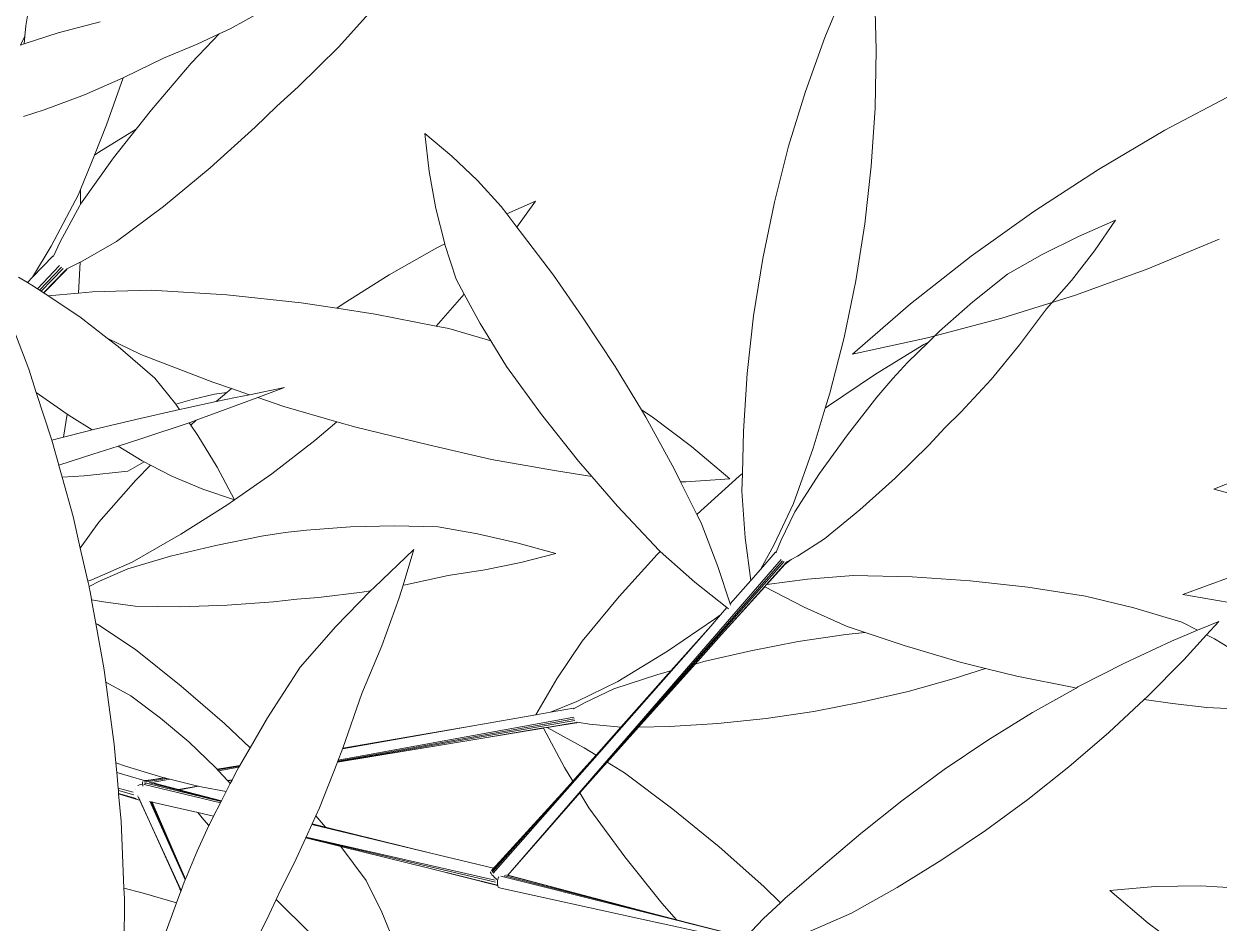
# Model space of a CAD drawing. Header units: millimetres. Extents: x 17 to 218440, y 21 to 53693.
# Drawn here: x 37985 to 38291.4, y 25549 to 25779.5 of the extents above; entities that cross this region are included whole.
import ezdxf

# ---------------------------------------------------------------- set-up
doc = ezdxf.new("R2010")
doc.units = ezdxf.units.MM
doc.header["$MEASUREMENT"] = 0
doc.layers.add('Edges', color=7, linetype='Continuous', lineweight=18)

# ---------------------------------------------------------------- blocks, each defined once
blk = doc.blocks.new('BAMBOOPLAN')
at = {"layer": 'Edges'}
for p, q in [((11.8759, 7.206), (11.7962, 7.0131)), ((11.9796, 7.1811), (11.9851, 6.9678)), ((8.8763, 7.1008), (8.8693, 7.0561)), ((9.7327, 7.1082), (9.6172, 7.0454)), ((10.1573, 7.1364), (10.016, 6.9799)), ((8.8693, 7.0561), (8.8653, 7.0186)), ((9.1413, 7.0711), (8.9879, 7.0308)), ((8.8653, 7.0186), (8.8493, 6.986)), ((8.9879, 7.0308), (8.8622, 6.9902)), ((8.8653, 7.0186), (8.8622, 6.9902)), ((9.5777, 7.0266), (9.4971, 6.9885)), ((9.5777, 7.0266), (9.5538, 7.003)), ((9.6172, 7.0454), (9.5777, 7.0266)), ((11.7962, 7.0131), (11.7255, 6.816)), ((8.8622, 6.9902), (8.8493, 6.986)), ((9.4971, 6.9885), (9.3728, 6.9378)), ((9.5538, 7.003), (9.4752, 6.9192)), ((10.016, 6.9799), (9.867, 6.8326)), ((11.9851, 6.9678), (11.9809, 6.7547)), ((9.3728, 6.9378), (9.2304, 6.8677)), ((9.4752, 6.9192), (9.3289, 6.7491)), ((9.2259, 6.8658), (9.0844, 6.8038)), ((9.2259, 6.8658), (9.1648, 6.6933)), ((9.2304, 6.8677), (9.2259, 6.8658)), ((9.867, 6.8326), (9.7891, 6.7624)), ((-6.5451, 6.6734), (-6.2948, 6.8054)), ((9.0844, 6.8038), (8.9358, 6.7484)), ((11.7255, 6.816), (11.6639, 6.615)), ((8.9358, 6.7484), (8.8601, 6.7239)), ((9.3289, 6.7491), (9.2728, 6.6778)), ((9.7891, 6.7624), (9.7097, 6.6844)), ((11.9809, 6.7547), (11.967, 6.5423)), ((-6.789, 6.5302), (-6.5451, 6.6734)), ((9.1648, 6.6933), (9.1201, 6.5826)), ((9.2728, 6.6778), (9.1358, 6.5931)), ((9.2728, 6.6778), (9.1904, 6.573)), ((9.7097, 6.6844), (9.5444, 6.5356)), ((10.3305, 6.6622), (10.3471, 6.5229)), ((10.3305, 6.6622), (10.4304, 6.5791)), ((11.6639, 6.615), (11.6117, 6.4108)), ((9.1201, 6.5826), (9.0692, 6.4566)), ((9.1904, 6.573), (9.0697, 6.4031)), ((9.1358, 6.5931), (9.1201, 6.5826)), ((10.4304, 6.5791), (10.5237, 6.4896)), ((-7.026, 6.3763), (-6.789, 6.5302)), ((9.5444, 6.5356), (9.3731, 6.3942)), ((11.967, 6.5423), (11.9434, 6.3311)), ((10.3471, 6.5229), (10.3718, 6.3872)), ((10.5237, 6.4896), (10.6101, 6.3938)), ((9.0618, 6.4381), (8.9622, 6.2491)), ((9.0692, 6.4566), (9.0618, 6.4381)), ((9.0692, 6.4566), (9.0697, 6.4031)), ((9.0662, 6.3982), (8.9944, 6.2647)), ((9.0697, 6.4031), (9.0662, 6.3982)), ((9.3731, 6.3942), (9.2014, 6.2659)), ((10.7363, 6.4137), (10.631, 6.3669)), ((10.7363, 6.4137), (10.6683, 6.3191)), ((11.6117, 6.4108), (11.5689, 6.2037)), ((-7.2554, 6.2119), (-7.026, 6.3763)), ((10.3718, 6.3872), (10.4042, 6.2575)), ((10.6101, 6.3938), (10.631, 6.3669)), ((10.631, 6.3669), (10.6683, 6.3191)), ((10.6683, 6.3191), (10.6893, 6.2921)), ((11.9434, 6.3311), (11.9101, 6.1217)), ((12.8619, 6.3446), (12.7256, 6.2841)), ((12.8619, 6.3446), (12.7844, 6.2323)), ((-6.6075, 6.1664), (-6.3465, 6.2752)), ((8.9944, 6.2647), (8.9706, 6.2127)), ((9.2014, 6.2659), (9.0697, 6.1909)), ((10.6893, 6.2921), (10.8026, 6.1431)), ((12.7256, 6.2841), (12.5933, 6.218)), ((8.9622, 6.2491), (8.8931, 6.1351)), ((10.3748, 6.2427), (10.2006, 6.1443)), ((10.4042, 6.2575), (10.3748, 6.2427)), ((10.4042, 6.2575), (10.4047, 6.2554)), ((10.4047, 6.2554), (10.4457, 6.1278)), ((12.7844, 6.2323), (12.7002, 6.1238)), ((-7.4768, 6.0376), (-7.2554, 6.2119)), ((8.9678, 6.2128), (8.8931, 6.1351)), ((8.9115, 6.0924), (8.9927, 6.1781)), ((8.9678, 6.2128), (8.9706, 6.2127)), ((8.9706, 6.2127), (8.9698, 6.2108)), ((9.0677, 6.1899), (9.0187, 6.1661)), ((9.0677, 6.1899), (9.0615, 6.0768)), ((9.0697, 6.1909), (9.0677, 6.1899)), ((11.5689, 6.2037), (11.5356, 5.9943)), ((12.5933, 6.218), (12.4655, 6.1465)), ((-6.873, 6.0696), (-6.6075, 6.1664)), ((8.8744, 6.1157), (8.8417, 6.1352)), ((8.8931, 6.1351), (8.8744, 6.1157)), ((8.9187, 6.0877), (8.9995, 6.1722)), ((8.9248, 6.0837), (9.0058, 6.1674)), ((9.0154, 6.1621), (8.9331, 6.0783)), ((9.018, 6.162), (8.9343, 6.0775)), ((9.0187, 6.1661), (9.0166, 6.1651)), ((9.018, 6.162), (9.019, 6.1636)), ((9.019, 6.1636), (9.0187, 6.1661)), ((10.2006, 6.1443), (10.0312, 6.0377)), ((10.8026, 6.1431), (10.9084, 5.9887)), ((12.4655, 6.1465), (12.3385, 6.0448)), ((8.8913, 6.1057), (8.8744, 6.1157)), ((8.9115, 6.0924), (8.8913, 6.1057)), ((8.9187, 6.0877), (8.9115, 6.0924)), ((8.9248, 6.0837), (8.9187, 6.0877)), ((9.3287, 6.0883), (9.1136, 6.0815)), ((9.6059, 6.0704), (9.3287, 6.0883)), ((10.4457, 6.1278), (10.4755, 6.0729)), ((11.9101, 6.1217), (11.8673, 5.9146)), ((12.7002, 6.1238), (12.6093, 6.0192)), ((-7.1423, 5.9851), (-6.873, 6.0696)), ((8.78, 6.0609), (8.8793, 5.798)), ((8.9331, 6.0783), (8.9248, 6.0837)), ((8.9343, 6.0775), (8.9331, 6.0783)), ((8.9506, 6.0668), (8.9343, 6.0775)), ((9.0615, 6.0768), (8.9506, 6.0668)), ((9.0667, 5.9907), (8.9506, 6.0668)), ((9.1136, 6.0815), (9.0615, 6.0768)), ((9.8776, 6.0415), (9.6059, 6.0704)), ((10.4755, 6.0729), (10.3727, 5.9559)), ((10.4755, 6.0729), (10.5338, 5.9657)), ((12.3385, 6.0448), (12.2164, 5.9374)), ((-7.6894, 5.8538), (-7.4768, 6.0376)), ((10.0081, 6.0216), (9.8776, 6.0415)), ((10.0312, 6.0377), (10.0081, 6.0216)), ((10.1486, 6.0003), (10.0081, 6.0216)), ((10.3727, 5.9559), (10.1486, 6.0003)), ((12.6093, 6.0192), (12.5105, 5.888)), ((-7.4146, 5.9131), (-7.1423, 5.9851)), ((9.1672, 5.9125), (9.0667, 5.9907)), ((10.5338, 5.9657), (10.5722, 5.9028)), ((10.9084, 5.9887), (11.0285, 5.8081)), ((11.5356, 5.9943), (11.512, 5.7831)), ((-7.6894, 5.8538), (-7.4146, 5.9131)), ((9.2902, 5.8516), (9.1672, 5.9125)), ((9.207, 5.8815), (9.1672, 5.9125)), ((10.4183, 5.9468), (10.3727, 5.9559)), ((10.5722, 5.9028), (10.4183, 5.9468)), ((11.8673, 5.9146), (11.8151, 5.7103)), ((12.2164, 5.9374), (12.1762, 5.8978)), ((9.342, 5.7651), (9.207, 5.8815)), ((10.5722, 5.9028), (10.6299, 5.8082)), ((12.1594, 5.8886), (11.9818, 5.7805)), ((12.1762, 5.8978), (12.1, 5.8226)), ((12.1762, 5.8978), (12.1594, 5.8886)), ((12.5105, 5.888), (12.4058, 5.7611)), ((9.554, 5.7504), (9.2902, 5.8516)), ((8.8793, 5.798), (8.9069, 5.7132)), ((10.6299, 5.8082), (10.7584, 5.6317)), ((11.0285, 5.8081), (11.1248, 5.6491)), ((11.512, 5.7831), (11.4981, 5.5707)), ((12.1, 5.8226), (12.0458, 5.7641)), ((9.4183, 5.6699), (9.342, 5.7651)), ((9.6223, 5.7272), (9.554, 5.7504)), ((11.9818, 5.7805), (11.8096, 5.6639)), ((12.0458, 5.7641), (11.9874, 5.696)), ((12.4058, 5.7611), (12.2948, 5.6412)), ((9.0208, 5.6339), (8.9069, 5.7132)), ((8.9069, 5.7132), (8.9641, 5.538)), ((9.56, 5.7062), (9.4779, 5.6877)), ((9.4925, 5.6111), (9.7189, 5.6945)), ((9.6051, 5.7125), (9.56, 5.7062)), ((9.6051, 5.7125), (9.5666, 5.6797)), ((9.6368, 5.6947), (9.5666, 5.6797)), ((9.6223, 5.7272), (9.6051, 5.7125)), ((9.688, 5.7049), (9.6223, 5.7272)), ((9.688, 5.7049), (9.6368, 5.6947)), ((9.817, 5.7307), (9.688, 5.7049)), ((9.817, 5.7307), (9.7189, 5.6945)), ((9.8143, 5.6621), (9.7189, 5.6945)), ((11.8151, 5.7103), (11.7983, 5.6555)), ((11.9874, 5.696), (11.8793, 5.5583)), ((9.4324, 5.6507), (9.272, 5.6142)), ((9.4779, 5.6877), (9.4183, 5.6699)), ((9.4236, 5.6633), (9.4183, 5.6699)), ((9.4324, 5.6507), (9.4236, 5.6633)), ((9.455, 5.6559), (9.4324, 5.6507)), ((9.5666, 5.6797), (9.455, 5.6559)), ((10.0087, 5.6056), (9.8143, 5.6621)), ((11.7983, 5.6555), (11.7535, 5.5094)), ((11.8096, 5.6639), (11.7983, 5.6555)), ((9.0208, 5.6339), (9.0069, 5.549)), ((9.037, 5.6226), (9.0208, 5.6339)), ((9.1122, 5.5756), (9.037, 5.6226)), ((9.272, 5.6142), (9.1122, 5.5756)), ((9.4925, 5.6111), (9.4706, 5.603)), ((9.4925, 5.6111), (9.4731, 5.5928)), ((10.7584, 5.6317), (10.8943, 5.4608)), ((11.1635, 5.6236), (11.1248, 5.6491)), ((11.1248, 5.6491), (11.1406, 5.6229)), ((11.1406, 5.6229), (11.2444, 5.4334)), ((11.3077, 5.5155), (11.1635, 5.6236)), ((12.2948, 5.6412), (12.2366, 5.5838)), ((9.0884, 5.5698), (9.0069, 5.549)), ((9.1122, 5.5756), (9.0884, 5.5698)), ((9.4668, 5.6017), (9.2934, 5.5448)), ((9.4706, 5.603), (9.4668, 5.6017)), ((9.4731, 5.5928), (9.4668, 5.6017)), ((9.4997, 5.5548), (9.4731, 5.5928)), ((10.0087, 5.6056), (9.9281, 5.537)), ((10.078, 5.5854), (10.0087, 5.6056)), ((10.3443, 5.5206), (10.078, 5.5854)), ((11.4981, 5.5707), (11.4944, 5.4163)), ((12.2366, 5.5838), (12.1774, 5.5202)), ((9.0069, 5.549), (8.9641, 5.538)), ((8.9641, 5.538), (8.9667, 5.5302)), ((8.9667, 5.5302), (8.9899, 5.4463)), ((9.2934, 5.5448), (9.2068, 5.5166)), ((9.5702, 5.4397), (9.4997, 5.5548)), ((9.9281, 5.537), (9.7698, 5.4148)), ((10.5746, 5.468), (10.3443, 5.5206)), ((11.8793, 5.5583), (11.7773, 5.4162)), ((12.1774, 5.5202), (12.0538, 5.3985)), ((9.1147, 5.4866), (8.9901, 5.4464)), ((9.2068, 5.5166), (9.1147, 5.4866)), ((9.2948, 5.4629), (9.2068, 5.5166)), ((11.4482, 5.3964), (11.3077, 5.5155)), ((11.7535, 5.5094), (11.6818, 5.3066)), ((8.9901, 5.4464), (8.9899, 5.4463)), ((8.9899, 5.4463), (8.99, 5.4457)), ((8.9901, 5.4464), (8.99, 5.4457)), ((8.99, 5.4457), (9.0018, 5.403)), ((9.3025, 5.459), (9.2422, 5.4245)), ((9.3261, 5.4468), (9.2723, 5.3912)), ((9.3025, 5.459), (9.2948, 5.4629)), ((9.3261, 5.4468), (9.3025, 5.459)), ((9.4044, 5.4065), (9.3261, 5.4468)), ((9.634, 5.3199), (9.5702, 5.4397)), ((10.8063, 5.4273), (10.5746, 5.468)), ((10.8943, 5.4608), (10.9427, 5.405)), ((11.2444, 5.4334), (11.268, 5.3859)), ((-6.3661, 5.359), (-6.2656, 5.3991)), ((9.0824, 5.4079), (9.0018, 5.403)), ((9.0018, 5.403), (9.0419, 5.2582)), ((9.2422, 5.4245), (9.0824, 5.4079)), ((9.2723, 5.3912), (9.1365, 5.238)), ((9.5178, 5.3583), (9.4044, 5.4065)), ((9.7698, 5.4148), (9.634, 5.3199)), ((10.9427, 5.405), (10.8063, 5.4273)), ((10.9427, 5.405), (11.0375, 5.2959)), ((11.4482, 5.3964), (11.2876, 5.3858)), ((11.4829, 5.4067), (11.3292, 5.2668)), ((11.4944, 5.4163), (11.4829, 5.4067)), ((11.4944, 5.4163), (11.4928, 5.352)), ((11.7773, 5.4162), (11.6866, 5.2756)), ((12.0538, 5.3985), (11.9253, 5.2825)), ((-6.3661, 5.359), (-6.2356, 5.3243)), ((9.6329, 5.3191), (9.5178, 5.3583)), ((11.2876, 5.3858), (11.268, 5.3859)), ((11.268, 5.3859), (11.328, 5.2655)), ((11.4928, 5.352), (11.5053, 5.1809)), ((9.6058, 5.3002), (9.4364, 5.1936)), ((9.6329, 5.3191), (9.6058, 5.3002)), ((9.6348, 5.3185), (9.6329, 5.3191)), ((9.6348, 5.3185), (9.634, 5.3199)), ((11.6818, 5.3066), (11.6106, 5.1556)), ((9.0419, 5.2582), (9.0682, 5.1428)), ((11.0375, 5.2959), (11.1899, 5.1336)), ((11.3292, 5.2668), (11.328, 5.2655)), ((11.328, 5.2655), (11.343, 5.2353)), ((11.6866, 5.2756), (11.6351, 5.1689)), ((11.9253, 5.2825), (11.796, 5.1766)), ((9.1365, 5.238), (9.0682, 5.1428)), ((10.0583, 5.221), (9.8976, 5.209)), ((10.219, 5.2243), (10.0583, 5.221)), ((10.3801, 5.2205), (10.219, 5.2243)), ((10.5238, 5.1947), (10.3801, 5.2205)), ((11.343, 5.2353), (11.405, 5.0752)), ((9.4364, 5.1936), (9.258, 5.0918)), ((9.7328, 5.1862), (9.5649, 5.1529)), ((9.8197, 5.1998), (9.7328, 5.1862)), ((9.8976, 5.209), (9.8197, 5.1998)), ((10.6676, 5.1624), (10.5238, 5.1947)), ((11.5053, 5.1809), (11.5256, 5.0246)), ((11.6351, 5.1689), (11.6183, 5.1275)), ((11.796, 5.1766), (11.6961, 5.1137)), ((9.0682, 5.1428), (9.096, 5.0212)), ((9.5649, 5.1529), (9.3991, 5.1127)), ((10.2912, 5.1374), (10.1447, 4.9991)), ((10.2912, 5.1374), (10.2517, 5.0073)), ((10.8113, 5.1236), (10.6676, 5.1624)), ((11.1935, 5.1305), (11.1826, 5.1196)), ((11.1899, 5.1336), (11.1935, 5.1305)), ((11.1935, 5.1305), (11.3197, 5.0185)), ((11.6106, 5.1556), (11.5606, 5.0644)), ((11.6161, 5.1275), (11.5606, 5.0644)), ((11.6161, 5.1275), (11.6183, 5.1275)), ((11.6183, 5.1275), (11.6177, 5.126)), ((9.258, 5.0918), (9.1111, 5.0268)), ((9.3991, 5.1127), (9.2431, 5.0668)), ((10.6828, 5.09), (10.5512, 5.0631)), ((10.6346, 3.945), (11.6366, 5.1012)), ((10.8113, 5.1236), (10.6828, 5.09)), ((10.8655, 4.2089), (11.6421, 5.0968)), ((10.9375, 4.2904), (11.6471, 5.0933)), ((11.1826, 5.1196), (11.0433, 4.9657)), ((11.6548, 5.0895), (11.5831, 5.0096)), ((11.6504, 5.0823), (11.5847, 5.0098)), ((11.6737, 5.1016), (11.6504, 5.0823)), ((11.6568, 5.0894), (11.6504, 5.0823)), ((11.6573, 5.0927), (11.6556, 5.0918)), ((11.6568, 5.0894), (11.6575, 5.0907)), ((11.6737, 5.1016), (11.6573, 5.0927)), ((11.6575, 5.0907), (11.6573, 5.0927)), ((11.6961, 5.1137), (11.6737, 5.1016)), ((9.2431, 5.0668), (9.1383, 5.0215)), ((10.4168, 5.043), (10.2601, 5.0087)), ((10.5512, 5.0631), (10.4168, 5.043)), ((11.405, 5.0752), (11.4495, 4.9381)), ((11.5606, 5.0644), (11.5256, 5.0246)), ((11.9007, 5.042), (11.7337, 5.0296)), ((12.1168, 5.0371), (11.9007, 5.042)), ((12.3289, 5.0234), (12.1168, 5.0371)), ((-6.4797, 4.9724), (-6.3056, 5.036)), ((9.1111, 5.0268), (9.096, 5.0212)), ((9.096, 5.0212), (9.1003, 5.0021)), ((9.1383, 5.0215), (9.1003, 5.0021)), ((9.1003, 5.0021), (9.1008, 5)), ((9.1008, 5), (9.1048, 4.9827)), ((10.1447, 4.9991), (10.1324, 4.9864)), ((10.2517, 5.0073), (10.2374, 4.9601)), ((10.2601, 5.0087), (10.2517, 5.0073)), ((11.3197, 5.0185), (11.4377, 4.9247)), ((11.5752, 5.0008), (11.418, 4.8257)), ((11.5762, 5.0004), (11.418, 4.8257)), ((11.5256, 5.0246), (11.4495, 4.9381)), ((11.5831, 5.0096), (11.5752, 5.0008)), ((11.5762, 5.0004), (11.5752, 5.0008)), ((11.7214, 4.9259), (11.5762, 5.0004)), ((11.5847, 5.0098), (11.5831, 5.0096)), ((11.7337, 5.0296), (11.5847, 5.0098)), ((12.541, 5.0001), (12.3289, 5.0234)), ((12.7524, 4.9672), (12.541, 5.0001)), ((-6.4797, 4.9724), (-6.281, 4.9384)), ((9.1048, 4.9827), (9.1096, 4.9561)), ((9.1096, 4.9561), (9.1096, 4.9561)), ((9.1096, 4.9561), (9.11, 4.9537)), ((9.1531, 4.9454), (9.11, 4.9537)), ((9.11, 4.9537), (9.1258, 4.8664)), ((9.8614, 4.9561), (9.7766, 4.9463)), ((9.9418, 4.9621), (9.8614, 4.9561)), ((10.1013, 4.981), (9.9418, 4.9621)), ((10.1324, 4.9864), (10.0053, 4.8554)), ((10.1324, 4.9864), (10.1013, 4.981)), ((10.2374, 4.9601), (10.1737, 4.7844)), ((11.0433, 4.9657), (10.9075, 4.8017)), ((12.9293, 4.9242), (12.7524, 4.9672)), ((9.2696, 4.9302), (9.1531, 4.9454)), ((9.4351, 4.9281), (9.2696, 4.9302)), ((9.6061, 4.9337), (9.4351, 4.9281)), ((9.7766, 4.9463), (9.6061, 4.9337)), ((11.4377, 4.9247), (11.4148, 4.8987)), ((11.4377, 4.9247), (11.4432, 4.9203)), ((11.4495, 4.9381), (11.451, 4.9334)), ((11.8786, 4.8559), (11.7214, 4.9259)), ((13.1045, 4.872), (12.9293, 4.9242)), ((9.1322, 4.8627), (9.1258, 4.8664)), ((9.1258, 4.8664), (9.1551, 4.7043)), ((9.2711, 4.771), (9.1322, 4.8627)), ((11.3924, 4.8819), (11.2201, 4.7653)), ((11.4148, 4.8987), (11.3785, 4.8574)), ((11.4148, 4.8987), (11.3924, 4.8819)), ((13.1628, 4.8418), (13.1045, 4.872)), ((13.2409, 4.8744), (13.1628, 4.8418)), ((13.2409, 4.8744), (13.1955, 4.8249)), ((10.0053, 4.8554), (9.8735, 4.7068)), ((11.3785, 4.8574), (10.5814, 3.9517)), ((11.3785, 4.8574), (11.2329, 4.6935)), ((11.418, 4.8257), (11.3214, 4.7181)), ((11.8739, 4.826), (11.6986, 4.8001)), ((11.9447, 4.8335), (11.8739, 4.826)), ((11.9447, 4.8335), (11.8786, 4.8559)), ((12.0869, 4.7854), (11.9447, 4.8335)), ((13.1628, 4.8418), (13.0664, 4.8017)), ((13.1955, 4.8249), (13.1121, 4.7339)), ((13.2243, 4.81), (13.1955, 4.8249)), ((10.1737, 4.7844), (10.1003, 4.6107)), ((10.9075, 4.8017), (10.8151, 4.6636)), ((11.6986, 4.8001), (11.5249, 4.767)), ((12.2922, 4.7249), (12.0869, 4.7854)), ((13.0664, 4.8017), (12.8941, 4.7217)), ((13.3422, 4.739), (13.2243, 4.81)), ((9.4382, 4.6375), (9.2711, 4.771)), ((11.2201, 4.7653), (11.0383, 4.6535)), ((11.5249, 4.767), (11.3532, 4.7269)), ((13.1121, 4.7339), (12.9773, 4.598)), ((9.1551, 4.7043), (9.1622, 4.6521)), ((9.8735, 4.7068), (9.7541, 4.5205)), ((11.2329, 4.6935), (11.049, 4.4863)), ((11.3214, 4.7181), (11.1137, 4.4867)), ((11.2329, 4.6935), (11.1841, 4.6799)), ((11.3532, 4.7269), (11.3214, 4.7181)), ((12.3849, 4.702), (12.2709, 4.6651)), ((12.3849, 4.702), (12.2922, 4.7249)), ((12.4997, 4.6737), (12.3849, 4.702)), ((12.8941, 4.7217), (12.7243, 4.6343)), ((9.2537, 4.6014), (9.1622, 4.6521)), ((9.1622, 4.6521), (9.1929, 4.4239)), ((10.8151, 4.6636), (10.7382, 4.5319)), ((11.0383, 4.6535), (10.888, 4.581)), ((11.1841, 4.6799), (11.0236, 4.6269)), ((12.2709, 4.6651), (12.1018, 4.618)), ((12.7088, 4.6317), (12.4997, 4.6737)), ((9.3627, 4.5201), (9.2537, 4.6014)), ((9.5969, 4.5001), (9.4382, 4.6375)), ((10.1003, 4.6107), (10.0304, 4.4095)), ((11.0236, 4.6269), (10.9165, 4.5764)), ((12.1018, 4.618), (11.9301, 4.5779)), ((12.717, 4.6302), (12.5575, 4.54)), ((12.717, 4.6302), (12.7088, 4.6317)), ((12.7243, 4.6343), (12.717, 4.6302)), ((10.888, 4.581), (10.7914, 4.5413)), ((10.8757, 4.5561), (10.7914, 4.5413)), ((10.8757, 4.5561), (10.8776, 4.5548)), ((10.8776, 4.5548), (10.8762, 4.554)), ((10.9165, 4.5764), (10.8776, 4.5548)), ((11.9301, 4.5779), (11.7564, 4.5448)), ((12.9664, 4.5879), (12.8368, 4.4672)), ((12.9773, 4.598), (12.9664, 4.5879)), ((13.071, 4.5739), (12.9664, 4.5879)), ((13.1962, 4.5588), (13.071, 4.5739)), ((13.3214, 4.5532), (13.1962, 4.5588)), ((9.466, 4.4328), (9.3627, 4.5201)), ((9.7541, 4.5205), (9.6908, 4.4114)), ((10.0115, 4.3602), (10.8811, 4.5114)), ((10.0122, 4.362), (10.879, 4.5171)), ((10.0135, 4.3653), (10.8771, 4.5237)), ((10.7382, 4.5319), (10.5147, 4.4926)), ((10.7914, 4.5413), (10.7382, 4.5319)), ((11.5811, 4.5189), (11.4046, 4.5002)), ((11.7564, 4.5448), (11.5811, 4.5189)), ((12.5575, 4.54), (12.3941, 4.439)), ((9.6908, 4.4114), (9.5969, 4.5001)), ((10.5147, 4.4926), (10.0297, 4.4073)), ((10.5147, 4.4926), (10.0304, 4.4095)), ((10.7654, 4.484), (10.5286, 4.4446)), ((10.7659, 4.483), (10.5286, 4.4446)), ((10.7773, 4.4859), (10.7654, 4.484)), ((10.7659, 4.483), (10.7654, 4.484)), ((10.8426, 4.3389), (10.7659, 4.483)), ((10.8852, 4.5039), (10.7773, 4.4859)), ((10.7788, 4.4851), (10.7773, 4.4859)), ((10.8869, 4.5026), (10.7788, 4.4851)), ((10.9153, 4.4107), (10.7788, 4.4851)), ((10.8869, 4.5026), (10.8883, 4.5032)), ((10.8892, 4.5048), (10.8873, 4.5051)), ((10.8883, 4.5032), (10.8892, 4.5048)), ((10.9343, 4.4976), (10.8892, 4.5048)), ((11.049, 4.4863), (10.9343, 4.4976)), ((11.049, 4.4863), (10.9583, 4.3841)), ((11.1137, 4.4867), (10.999, 4.359)), ((11.2274, 4.4888), (11.1137, 4.4867)), ((11.4046, 4.5002), (11.2274, 4.4888)), ((12.8368, 4.4672), (12.691, 4.3417)), ((9.1929, 4.4239), (9.1988, 4.3566)), ((9.5634, 4.3396), (9.466, 4.4328)), ((10.5286, 4.4446), (10.0108, 4.3586)), ((12.3941, 4.439), (12.2345, 4.3314)), ((9.6908, 4.4114), (9.6527, 4.3459)), ((10.027, 4.3997), (10.0135, 4.3653)), ((10.0297, 4.4073), (10.027, 4.3997)), ((10.0304, 4.4095), (10.0297, 4.4073)), ((10.9583, 4.3841), (10.9019, 4.3206)), ((10.9583, 4.3841), (10.9153, 4.4107)), ((9.2337, 4.3439), (9.1988, 4.3566)), ((9.1988, 4.3566), (9.2021, 4.3203)), ((9.3706, 4.3024), (9.2337, 4.3439)), ((9.5698, 4.3327), (9.5634, 4.3396)), ((9.5698, 4.3327), (9.6527, 4.3459)), ((9.5702, 4.3322), (9.6526, 4.3457)), ((9.6519, 4.3445), (9.5716, 4.3307)), ((9.6495, 4.3404), (9.5748, 4.3273)), ((9.6495, 4.3404), (9.643, 4.3291)), ((9.6519, 4.3445), (9.6495, 4.3404)), ((9.6526, 4.3457), (9.6519, 4.3445)), ((9.6527, 4.3459), (9.6526, 4.3457)), ((10.0108, 4.3586), (9.9448, 4.1914)), ((10.0115, 4.3602), (10.0108, 4.3586)), ((10.0122, 4.362), (10.0115, 4.3602)), ((10.0135, 4.3653), (10.0122, 4.362)), ((10.873, 4.2885), (10.8426, 4.3389)), ((10.999, 4.359), (10.9375, 4.2904)), ((11.0624, 4.3198), (10.999, 4.359)), ((12.691, 4.3417), (12.5402, 4.2219)), ((9.3022, 4.2919), (9.2021, 4.3203)), ((9.2021, 4.3203), (9.2071, 4.2634)), ((9.3856, 4.2988), (9.3038, 4.2848)), ((9.3042, 4.2885), (9.378, 4.3006)), ((9.3051, 4.2906), (9.3277, 4.2942)), ((9.3065, 4.291), (9.3277, 4.2942)), ((9.3971, 4.296), (9.3242, 4.2832)), ((9.3277, 4.2942), (9.3741, 4.3016)), ((9.3741, 4.3016), (9.3706, 4.3024)), ((9.378, 4.3006), (9.3741, 4.3016)), ((9.3856, 4.2988), (9.378, 4.3006)), ((9.3971, 4.296), (9.3856, 4.2988)), ((9.4993, 4.271), (9.3971, 4.296)), ((9.5702, 4.3322), (9.5698, 4.3327)), ((9.5716, 4.3307), (9.5702, 4.3322)), ((9.5748, 4.3273), (9.5716, 4.3307)), ((9.6083, 4.291), (9.5748, 4.3273)), ((9.6083, 4.291), (9.6251, 4.294)), ((9.6093, 4.2899), (9.6243, 4.2926)), ((9.6243, 4.2926), (9.6181, 4.2804)), ((9.6251, 4.294), (9.6243, 4.2926)), ((9.643, 4.3291), (9.6251, 4.294)), ((10.9019, 4.3206), (10.5782, 3.956)), ((10.873, 4.2885), (10.9019, 4.3206)), ((11.2401, 4.1862), (11.0624, 4.3198)), ((12.2345, 4.3314), (12.0791, 4.2175)), ((9.2071, 4.2634), (9.2622, 4.2484)), ((9.2071, 4.2634), (9.2078, 4.255)), ((9.2078, 4.255), (9.2643, 4.2393)), ((9.2078, 4.255), (9.2088, 4.2438)), ((9.2693, 4.2574), (9.2695, 4.2569)), ((9.2806, 4.2735), (9.2787, 4.2726)), ((9.2854, 4.2755), (9.2806, 4.2735)), ((9.2902, 4.277), (9.2854, 4.2755)), ((9.2947, 4.2782), (9.2902, 4.277)), ((9.2948, 4.2782), (9.2947, 4.2782)), ((9.2971, 4.2873), (9.2966, 4.2836)), ((9.2966, 4.2836), (9.2968, 4.2784)), ((9.2968, 4.2784), (9.2973, 4.2735)), ((9.2974, 4.2911), (9.2971, 4.2912)), ((9.2972, 4.2876), (9.2971, 4.2873)), ((9.2972, 4.2911), (9.2974, 4.291)), ((9.2973, 4.2733), (9.2973, 4.2735)), ((9.2973, 4.2733), (9.2975, 4.2722)), ((9.2975, 4.2722), (9.2977, 4.271)), ((9.2989, 4.2896), (9.2986, 4.2896)), ((9.3019, 4.2771), (9.3018, 4.2772)), ((9.5821, 4.2099), (9.3019, 4.2771)), ((9.3043, 4.2906), (9.3022, 4.2919)), ((9.3043, 4.2906), (9.3034, 4.2904)), ((9.3074, 4.2802), (9.3039, 4.2796)), ((9.3065, 4.291), (9.3043, 4.2906)), ((9.3044, 4.2905), (9.3043, 4.2906)), ((9.3074, 4.2802), (9.3075, 4.2802)), ((9.3095, 4.282), (9.3091, 4.2821)), ((9.5843, 4.2143), (9.3095, 4.282)), ((9.3222, 4.2835), (9.323, 4.2833)), ((9.323, 4.2833), (9.5852, 4.216)), ((9.3241, 4.2831), (9.3242, 4.2832)), ((9.3386, 4.2817), (9.4286, 4.258)), ((9.4286, 4.258), (9.4993, 4.271)), ((9.4286, 4.258), (9.4296, 4.2577)), ((9.4296, 4.2577), (9.4302, 4.2578)), ((9.4296, 4.2577), (9.4305, 4.2575)), ((9.4302, 4.2578), (9.5011, 4.2705)), ((9.4305, 4.2575), (9.4302, 4.2578)), ((9.4305, 4.2575), (9.5855, 4.2166)), ((9.5011, 4.2705), (9.4993, 4.271)), ((9.511, 4.2681), (9.5011, 4.2705)), ((9.6029, 4.2507), (9.511, 4.2681)), ((9.6029, 4.2507), (9.5855, 4.2166)), ((9.6181, 4.2804), (9.6029, 4.2507)), ((9.6093, 4.2899), (9.6083, 4.291)), ((9.6181, 4.2804), (9.6093, 4.2899)), ((10.8325, 4.2436), (10.873, 4.2885)), ((10.8985, 4.2463), (10.9375, 4.2904)), ((9.2735, 4.2251), (9.2088, 4.2438)), ((9.2088, 4.2438), (9.209, 4.2421)), ((9.2802, 4.221), (9.209, 4.2421)), ((9.209, 4.2421), (9.2179, 4.142)), ((9.2795, 4.235), (9.2798, 4.2344)), ((9.2795, 4.235), (9.2797, 4.2344)), ((9.2802, 4.221), (9.2865, 4.2195)), ((9.2809, 4.232), (9.4383, 3.8888)), ((9.2824, 4.2285), (9.2865, 4.2195)), ((9.2865, 4.2195), (9.392, 3.9871)), ((9.3229, 4.2154), (9.3229, 4.2155)), ((9.4528, 3.9271), (9.3229, 4.2154)), ((9.454, 3.9299), (9.3276, 4.2135)), ((9.3295, 4.2129), (9.3303, 4.2128)), ((9.3303, 4.2128), (9.4247, 3.997)), ((9.3303, 4.2128), (9.3316, 4.2125)), ((9.3316, 4.2125), (9.4247, 3.997)), ((9.3316, 4.2125), (9.4987, 4.1744)), ((9.5821, 4.2099), (9.5571, 4.1611)), ((9.5843, 4.2143), (9.5821, 4.2099)), ((9.5852, 4.216), (9.5843, 4.2143)), ((9.5855, 4.2166), (9.5852, 4.216)), ((10.5763, 3.9594), (10.8325, 4.2436)), ((10.5908, 3.9783), (10.8325, 4.2436)), ((10.6346, 3.945), (10.8655, 4.2089)), ((10.8655, 4.2089), (10.8985, 4.2463)), ((10.932, 4.1909), (10.8985, 4.2463)), ((12.0791, 4.2175), (11.9283, 4.0977)), ((12.5402, 4.2219), (12.3848, 4.1081)), ((9.5208, 4.1474), (9.4987, 4.1744)), ((9.4987, 4.1744), (9.5571, 4.1611)), ((9.5571, 4.1611), (9.5416, 4.1308)), ((9.9316, 4.1624), (9.9177, 4.1321)), ((9.9448, 4.1914), (9.9316, 4.1624)), ((9.9666, 4.1201), (9.9316, 4.1624)), ((11.0639, 4.0119), (10.932, 4.1909)), ((11.4093, 4.0483), (11.2401, 4.1862)), ((9.2179, 4.142), (9.2285, 3.8965)), ((9.5396, 4.1264), (9.4964, 4.0321)), ((9.5396, 4.1264), (9.5208, 4.1474)), ((9.5416, 4.1308), (9.5396, 4.1264)), ((9.9165, 4.1296), (9.8956, 4.0839)), ((9.9177, 4.1321), (9.9165, 4.1296)), ((10.3531, 4.0248), (9.9165, 4.1296)), ((9.9666, 4.1201), (9.9177, 4.1321)), ((10.3531, 4.0248), (9.9666, 4.1201)), ((9.8943, 4.081), (9.8522, 3.9891)), ((9.8949, 4.0824), (9.8943, 4.081)), ((10.0236, 4.0493), (9.8943, 4.081)), ((9.8956, 4.0839), (9.8949, 4.0824)), ((9.8949, 4.0824), (10.5901, 3.919)), ((9.8956, 4.0839), (10.5882, 3.926)), ((11.9283, 4.0977), (11.7824, 3.9722)), ((12.3848, 4.1081), (12.2252, 4.0005)), ((9.4964, 4.0321), (9.454, 3.93)), ((10.1161, 3.9252), (10.0236, 4.0493)), ((10.3457, 3.9701), (10.0236, 4.0493)), ((11.5726, 3.9031), (11.4093, 4.0483)), ((9.392, 3.9871), (9.4271, 3.9087)), ((9.392, 3.9871), (9.4375, 3.8866)), ((9.4247, 3.997), (9.454, 3.93)), ((9.8522, 3.9891), (9.8015, 3.89)), ((10.5829, 3.9697), (10.3531, 4.0248)), ((11.1992, 3.8423), (11.0639, 4.0119)), ((12.2252, 4.0005), (12.0617, 3.8994)), ((10.5977, 3.9065), (10.3457, 3.9701)), ((10.5974, 3.9082), (10.3457, 3.9701)), ((10.5715, 3.9571), (10.571, 3.9564)), ((10.571, 3.9564), (10.5715, 3.9541)), ((10.5715, 3.9541), (10.5735, 3.9507)), ((10.5735, 3.9507), (10.5767, 3.9464)), ((10.5766, 3.9628), (10.5751, 3.9611)), ((10.5757, 3.9617), (10.5908, 3.9783)), ((10.5766, 3.9628), (10.5829, 3.9697)), ((10.5767, 3.9464), (10.581, 3.9416)), ((10.581, 3.9416), (10.586, 3.9366)), ((10.5829, 3.9697), (10.5908, 3.9783)), ((10.6226, 3.9426), (10.6221, 3.9427)), ((11.2113, 3.7914), (10.6226, 3.9426)), ((10.6274, 3.9449), (10.6275, 3.9449)), ((10.6275, 3.9449), (10.6292, 3.9444)), ((10.631, 3.944), (11.1317, 3.8123)), ((10.6326, 3.9455), (10.633, 3.9453)), ((10.6335, 3.9452), (10.6342, 3.945)), ((10.6336, 3.9459), (10.6343, 3.9451)), ((10.6338, 3.9456), (10.6342, 3.9451)), ((10.6342, 3.9451), (10.6342, 3.945)), ((10.6342, 3.945), (10.6344, 3.945)), ((10.6343, 3.9451), (10.6344, 3.945)), ((10.6344, 3.945), (10.6717, 3.935)), ((10.6346, 3.945), (10.6346, 3.945)), ((10.6346, 3.945), (10.6717, 3.935)), ((11.7824, 3.9722), (11.6504, 3.859)), ((-6.7469, 3.8883), (-6.5809, 3.9034)), ((-6.5809, 3.9034), (-6.4151, 3.9058)), ((-6.4151, 3.9058), (-6.2501, 3.8956)), ((9.4372, 3.8857), (9.4271, 3.9087)), ((9.4271, 3.9087), (9.4373, 3.886)), ((9.4496, 3.9194), (9.4383, 3.8888)), ((9.4528, 3.9271), (9.4496, 3.9194)), ((9.454, 3.9299), (9.4528, 3.9271)), ((9.454, 3.93), (9.454, 3.9299)), ((10.1732, 3.8088), (10.1161, 3.9252)), ((10.586, 3.9366), (10.5914, 3.9318)), ((10.5914, 3.9318), (10.595, 3.9289)), ((10.5975, 3.9233), (10.5969, 3.9165)), ((10.5969, 3.9165), (10.5971, 3.9103)), ((10.5971, 3.9103), (10.5974, 3.9082)), ((10.5974, 3.9082), (10.5977, 3.9065)), ((10.5988, 3.9302), (10.5975, 3.9233)), ((10.5977, 3.9065), (10.598, 3.905)), ((10.598, 3.905), (10.5995, 3.9011)), ((10.6001, 3.9344), (10.5988, 3.9302)), ((10.5995, 3.9011), (10.6017, 3.8988)), ((10.6008, 3.9367), (10.6001, 3.9344)), ((10.6016, 3.9386), (10.6008, 3.9367)), ((10.6062, 3.8976), (10.6017, 3.8988)), ((11.5058, 3.7157), (10.6092, 3.9408)), ((10.6717, 3.935), (11.1317, 3.8123)), ((11.6339, 3.8437), (11.5726, 3.9031)), ((12.0617, 3.8994), (11.8949, 3.8051)), ((-6.7469, 3.8883), (-6.6064, 3.7691)), ((9.2952, 3.8799), (9.2285, 3.8965)), ((9.2285, 3.8965), (9.2301, 3.8595)), ((9.2301, 3.8595), (9.2297, 3.6907)), ((9.4214, 3.8428), (9.2952, 3.8799)), ((9.4372, 3.8857), (9.4214, 3.8428)), ((9.4373, 3.886), (9.4372, 3.8857)), ((9.4375, 3.8866), (9.4373, 3.886)), ((9.4383, 3.8888), (9.4375, 3.8866)), ((9.7856, 3.8555), (9.752, 3.7827)), ((9.8015, 3.89), (9.7856, 3.8555)), ((9.9105, 3.7323), (9.7856, 3.8555)), ((10.6062, 3.8976), (10.6088, 3.8971)), ((10.6088, 3.8971), (11.1086, 3.7876)), ((11.6504, 3.859), (11.6339, 3.8437)), ((9.4214, 3.8428), (9.3732, 3.7121)), ((11.1317, 3.8123), (11.2113, 3.7914)), ((11.2529, 3.7807), (11.1992, 3.8423)), ((11.6339, 3.8437), (11.572, 3.7863)), ((-6.6064, 3.7691), (-6.4617, 3.6613)), ((9.752, 3.7827), (9.6443, 3.5724)), ((10.2233, 3.6871), (10.1732, 3.8088)), ((11.1086, 3.7876), (11.6025, 3.6795)), ((11.1086, 3.7876), (11.198, 3.7677)), ((11.2529, 3.7807), (11.2113, 3.7914)), ((11.5059, 3.7158), (11.2529, 3.7807)), ((11.572, 3.7863), (11.5059, 3.7158)), ((11.8949, 3.8051), (11.7406, 3.7384))]:
    blk.add_line(p, q, dxfattribs=at)

msp = doc.modelspace()

# ---------------------------------------------------------------- block references
at = {"xscale": 69.97983938875464, "yscale": 69.97983938875464, "zscale": 69.97983938875464}
for p in [(37364.82, 25285.23), (38735.58, 25285.23)]:
    msp.add_blockref('BAMBOOPLAN', p, dxfattribs=at)

doc.saveas('drawing.dxf')
